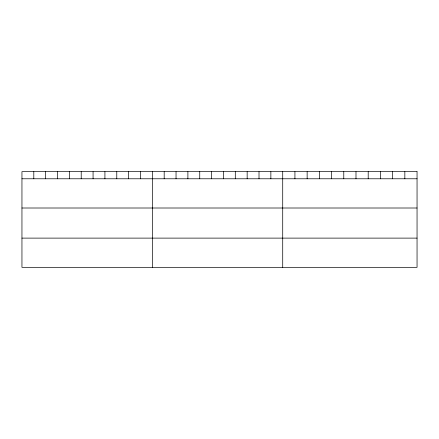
<?xml version="1.0" encoding="UTF-8"?>
<svg xmlns="http://www.w3.org/2000/svg" width="439" height="439" viewBox="0 0 439 439"><rect width="100%" height="100%" fill="white"/><g stroke="black" fill="none" stroke-linecap="round" stroke-linejoin="round"><path stroke-width="0.66" d="M21.95 178.777L417.05 178.777M21.95 208.004L417.05 208.004M21.95 238.114L417.05 238.114M404.84 171.665L404.84 178.777M392.625 171.665L392.625 178.777M380.415 171.665L380.415 178.777M368.2 171.665L368.2 178.777M355.991 171.665L355.991 178.777M343.775 171.665L343.775 178.777M331.566 171.665L331.566 178.777M319.351 171.665L319.351 178.777M307.141 171.665L307.141 178.777M294.926 171.665L294.926 178.777M282.716 171.665L282.716 267.335M270.863 171.665L270.863 178.777M259.01 171.665L259.01 178.777M247.157 171.665L247.157 178.777M235.304 171.665L235.304 178.777M223.451 171.665L223.451 178.777M211.598 171.665L211.598 178.777M199.745 171.665L199.745 178.777M187.892 171.665L187.892 178.777M176.039 171.665L176.039 178.777M164.186 171.665L164.186 178.777M152.333 171.665L152.333 267.335M140.48 171.665L140.48 178.777M128.627 171.665L128.627 178.777M116.774 171.665L116.774 178.777M104.921 171.665L104.921 178.777M93.068 171.665L93.068 178.777M81.215 171.665L81.215 178.777M69.362 171.665L69.362 178.777M57.509 171.665L57.509 178.777M45.656 171.665L45.656 178.777M33.803 171.665L33.803 178.777M417.05 171.665L21.95 171.665L21.95 267.335L417.05 267.335L417.05 171.665"/></g></svg>
